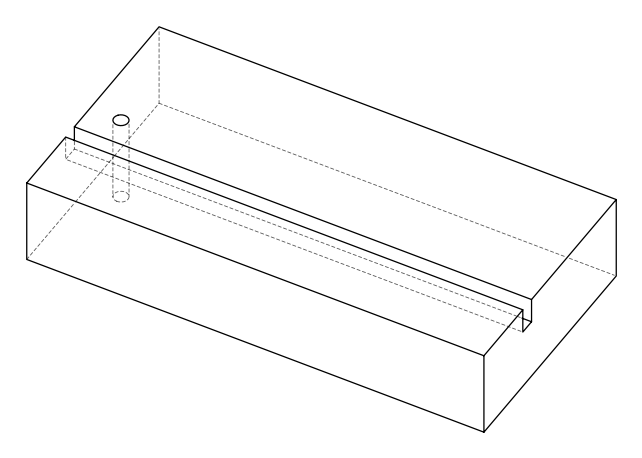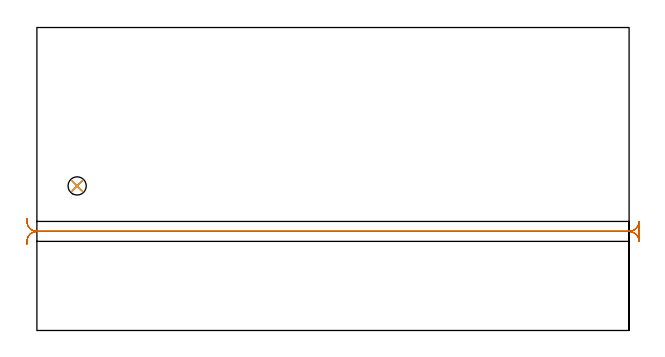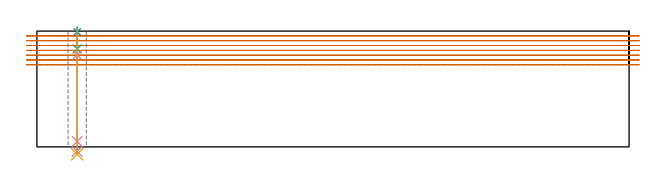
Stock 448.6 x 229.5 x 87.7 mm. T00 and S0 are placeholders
(PLAN: 5 operations, 4 tool changes, 14.5 min)
(1 MILL_RECTANGULAR_SLOT | SLOT_RECTANGULAR | UGT0201_133 | Follow Part, ap 3.75, ae 75% | 13.58 min | 172776 mm3)
(2 SPOT_DRILL | STEP1HOLE | NXT0321_9005460120000 | 0.03 min | 12 mm3)
(3 DRILL_BLIND_HOLE_INTO_CENTER | STEP1HOLE | NXT0301_061 | 0.06 min | 757 mm3)
(4 GUN_DRILL_THROUGH_HOLE | STEP1HOLE | UGT0307_005 | 0.44 min | 4052 mm3)
(5 DRILL_TO_ENLARGE_THROUGH_HOLE | STEP1HOLE | UGT0301_271 | 0.38 min | 8253 mm3)
(TOOL UGT0201_133 | Carbide End Mill 15.0 | D15 FL30 Z4)
(TOOL NXT0321_9005460120000 | NC Spot Drill, 142deg, 12mm, Carbide, Uncoated | D12 PA142 FL30 Z2)
(TOOL NXT0301_061 | Carbide Drill 9mm [860.1-0900-027A1-MM 2214] | D9 PA140 FL47 Z2)
(TOOL UGT0307_005 | Gun Drill 8.3 mm | D8.3 PA130 FL24 Z1)
(TOOL UGT0301_271 | Twist Drill 13.8 mm | D13.8 PA118 FL108 Z2)
(OP 1 MILL_RECTANGULAR_SLOT)
G17 G21 G94 G90
T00 M6
G54
G17 G0 G90 X-7.738 Y65.182 S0 M3
G43 Z97.7 H0
Z84.057
G94 G1 X-7.47 Y68.17 F250.
G2 X0. Y75. R7.5 F500.
G1 X448.6
G2 X456.09 Y67.887 R7.5
G1 X456.1
Y82.213
X456.09
G2 X448.6 Y75.1 R7.5
G1 X0.
G2 X-7.47 Y81.93 R7.5
G1 X-7.738 Y84.918 F250.
G0 Y65.182 Z80.414
G1 X-7.47 Y68.17
G2 X0. Y75. R7.5 F500.
G1 X448.6
G2 X456.09 Y67.887 R7.5
G1 X456.1
Y82.213
X456.09
G2 X448.6 Y75.1 R7.5
G1 X0.
G2 X-7.47 Y81.93 R7.5
G1 X-7.738 Y84.918 F250.
G0 Y65.182 Z76.771
G1 X-7.47 Y68.17
G2 X0. Y75. R7.5 F500.
G1 X448.6
G2 X456.09 Y67.887 R7.5
G1 X456.1
Y82.213
X456.09
G2 X448.6 Y75.1 R7.5
G1 X0.
G2 X-7.47 Y81.93 R7.5
G1 X-7.738 Y84.918 F250.
G0 Y65.182 Z73.129
G1 X-7.47 Y68.17
G2 X0. Y75. R7.5 F500.
G1 X448.6
G2 X456.09 Y67.887 R7.5
G1 X456.1
Y82.213
X456.09
G2 X448.6 Y75.1 R7.5
G1 X0.
G2 X-7.47 Y81.93 R7.5
G1 X-7.738 Y84.918 F250.
G0 Y65.182 Z69.486
G1 X-7.47 Y68.17
G2 X0. Y75. R7.5 F500.
G1 X448.6
G2 X456.09 Y67.887 R7.5
G1 X456.1
Y82.213
X456.09
G2 X448.6 Y75.1 R7.5
G1 X0.
G2 X-7.47 Y81.93 R7.5
G1 X-7.738 Y84.918 F250.
G0 Y65.182 Z65.843
G1 X-7.47 Y68.17
G2 X0. Y75. R7.5 F500.
G1 X448.6
G2 X456.09 Y67.887 R7.5
G1 X456.1
Y82.213
X456.09
G2 X448.6 Y75.1 R7.5
G1 X0.
G2 X-7.47 Y81.93 R7.5
G1 X-7.738 Y84.918 F250.
G0 Y65.182 Z62.2
G1 X-7.47 Y68.17
G2 X0. Y75. R7.5 F500.
G1 X448.6
G2 X456.09 Y67.887 R7.5
G1 X456.1
Y82.213
X456.09
G2 X448.6 Y75.1 R7.5
G1 X0.
G2 X-7.47 Y81.93 R7.5
G1 X-7.738 Y84.918 F250.
G0 Z97.7
M5
M2
(OP 2 SPOT_DRILL)
G17 G21 G94 G90
T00 M6
G54
G17 G0 G90 X30.5 Y109.5 S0 M3
G43 Z97.7 H0
G94 G81 G98 Z87.106 F250. R90.7
G80
M5
M2
(OP 3 DRILL_BLIND_HOLE_INTO_CENTER)
G17 G21 G94 G90
T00 M6
G54
G17 G0 G90 X30.5 Y109.5 S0 M3
G43 Z97.7 H1
G94 G81 G98 Z74.2 F250. R89.7
G80
M5
M2
(OP 4 GUN_DRILL_THROUGH_HOLE)
G17 G21 G94 G90
T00 M6
G54
G17 G0 G90 X30.5 Y109.5 M8
G43 Z97.7 H0
Z84.508
S716 M3
G94 G1 Z69.625 F125. M26
G4 X.084
Z4.15 F250.
G4 X.084
Z-3.435 F125.
G4 X.084
M5
M9
G0 Z84.508
Z97.7
M2
(OP 5 DRILL_TO_ENLARGE_THROUGH_HOLE)
G17 G21 G94 G90
T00 M6
G54
G17 G0 G90 X30.5 Y109.5 S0 M3
G43 Z97.7 H0
G94 G73 G98 Z-5.646 F250. Q13.335 R89.7
G80
M5
M2
